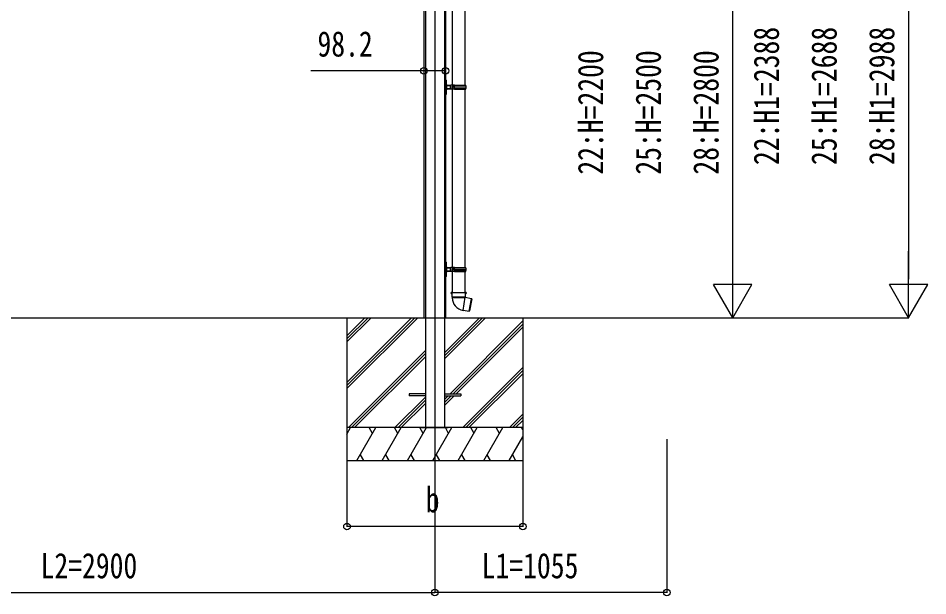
# Model space of a CAD drawing. Units: millimetres, scale not verified. Extents: x -14718 to 14718, y -10397 to 10401.
# Drawn here: x -309 to 3830, y -5976 to -3349 of the extents above; entities that cross this region are included whole.
import ezdxf
from ezdxf.enums import TextEntityAlignment as Align

# ---------------------------------------------------------------- set-up
doc = ezdxf.new("R2010")
doc.units = ezdxf.units.MM
doc.header["$LTSCALE"] = 50
for name, color, linetype in [('0-4_YKK_12', 2, 'Continuous'), ('0-5_YKK_A1', 4, 'Continuous'), ('0-6_YKK_D', 6, 'Continuous')]:
    doc.layers.add(name, color=color, linetype=linetype)
doc.styles.add('ＭＳ ゴシック', font='')
doc.styles.get('ＭＳ ゴシック').set_extended_font_data('MS Gothic')

msp = doc.modelspace()

# ---------------------------------------------------------------- linework, layer by layer
at = {"layer": '0-4_YKK_12'}
msp.add_line((1587.32, -2342.97), (1587.32, -5264.27), dxfattribs=at)
at = {"layer": '0-5_YKK_A1'}
for p, q in [((1537.32, -2445.22), (1537.32, -4711.77)), ((1544.19, -2445.46), (1544.19, -5211.77)), ((1630.46, -2448.47), (1630.46, -5211.77)), ((1635.52, -2448.65), (1635.52, -4711.77)), ((1665.42, -2843.77), (1665.42, -3654.27)), ((1725.62, -3654.26), (1725.62, -2843.76)), ((1636.52, -3629.77), (1635.52, -3629.77)), ((1636.52, -3636.06), (1635.52, -3636.06)), ((1638.52, -3630.67), (1636.52, -3629.77)), ((1636.52, -3636.06), (1636.52, -3629.77)), ((1638.52, -3630.67), (1638.7, -3636.4)), ((1636.52, -3663.27), (1635.52, -3663.27)), ((1636.52, -3663.27), (1639.52, -3663.27)), ((1636.52, -3690.47), (1636.52, -3663.27)), ((1639.52, -3663.27), (1638.7, -3690.13)), ((1639.52, -3663.27), (1640.52, -3663.27)), ((1640.23, -3654.02), (1640.33, -3657.27)), ((1640.33, -3669.27), (1640.23, -3672.51)), ((1657.52, -3657.27), (1640.34, -3657.27)), ((1640.34, -3657.27), (1640.52, -3663.27)), ((1640.52, -3663.27), (1640.34, -3669.27)), ((1640.34, -3669.27), (1657.52, -3669.27)), ((1641.19, -3654.27), (1657.52, -3654.27)), ((1657.52, -3672.27), (1641.19, -3672.27)), ((1657.52, -3654.27), (1660.52, -3654.27)), ((1657.52, -3657.27), (1657.52, -3654.27)), ((1657.52, -3658.77), (1657.52, -3657.27)), ((1657.52, -3658.77), (1657.52, -3667.76)), ((1658.51, -3658.77), (1657.52, -3658.77)), ((1660.52, -3658.77), (1657.52, -3658.77)), ((1658.51, -3667.76), (1657.52, -3667.76)), ((1657.52, -3667.77), (1660.52, -3667.77)), ((1660.52, -3672.27), (1657.52, -3672.27)), ((1660.52, -3658.77), (1658.51, -3658.77)), ((1658.51, -3667.76), (1658.51, -3658.77)), ((1660.52, -3667.76), (1658.51, -3667.76)), ((1668.52, -3654.27), (1660.52, -3654.27)), ((1665.42, -3672.27), (1665.42, -4482.77)), ((1668.53, -3658.77), (1666.52, -3658.77)), ((1668.53, -3667.76), (1666.52, -3667.76)), ((1668.52, -3667.77), (1666.52, -3667.77)), ((1668.52, -3658.77), (1668.52, -3654.27)), ((1668.52, -3672.27), (1668.52, -3667.77)), ((1668.53, -3654.26), (1668.53, -3658.77)), ((1675.55, -3654.26), (1668.53, -3654.26)), ((1668.53, -3663.26), (1668.53, -3658.77)), ((1668.53, -3667.76), (1668.53, -3663.27)), ((1675.03, -3663.27), (1668.53, -3663.27)), ((1668.53, -3672.26), (1668.53, -3667.76)), ((1675.55, -3672.26), (1668.53, -3672.26)), ((1675.03, -3663.27), (1675.03, -3663.26)), ((1675.03, -3663.27), (1675.03, -3663.27)), ((1675.12, -3663.27), (1675.12, -3663.26)), ((1729.02, -3663.26), (1675.29, -3663.26)), ((1675.79, -3654.26), (1675.55, -3654.26)), ((1675.79, -3672.26), (1675.55, -3672.26)), ((1675.79, -3654.26), (1676.19, -3654.26)), ((1675.79, -3672.26), (1676.19, -3672.26)), ((1676.19, -3654.26), (1727.52, -3654.26)), ((1676.19, -3672.26), (1727.52, -3672.26)), ((1728.52, -3656.26), (1677.22, -3656.26)), ((1728.52, -3670.26), (1677.22, -3670.26)), ((1725.62, -4482.76), (1725.62, -3672.26)), ((1727.52, -3656.26), (1727.52, -3654.26)), ((1727.52, -3672.26), (1727.52, -3670.26)), ((1636.52, -3690.47), (1635.52, -3690.47)), ((1636.52, -3690.47), (1638.7, -3690.13)), ((1636.52, -3696.77), (1636.52, -3690.47)), ((1638.7, -3690.13), (1638.52, -3695.86)), ((1636.52, -4464.56), (1635.52, -4464.56)), ((1636.52, -4464.56), (1636.52, -4458.27)), ((1636.52, -4491.77), (1636.52, -4464.56)), ((1638.52, -4459.17), (1638.7, -4464.9)), ((1636.52, -4491.77), (1635.52, -4491.77)), ((1636.52, -4518.97), (1636.52, -4491.77)), ((1639.52, -4491.77), (1640.52, -4491.77)), ((1640.23, -4482.52), (1640.33, -4485.77)), ((1640.33, -4497.77), (1640.23, -4501.01)), ((1657.52, -4485.77), (1640.34, -4485.77)), ((1640.34, -4497.77), (1657.52, -4497.77)), ((1641.19, -4482.77), (1657.52, -4482.77)), ((1657.52, -4500.77), (1641.19, -4500.77)), ((1657.52, -4482.77), (1660.52, -4482.77)), ((1657.52, -4487.27), (1657.52, -4496.26)), ((1658.51, -4487.27), (1657.52, -4487.27)), ((1660.52, -4487.27), (1657.52, -4487.27)), ((1658.51, -4496.26), (1657.52, -4496.26)), ((1657.52, -4496.27), (1660.52, -4496.27)), ((1660.52, -4500.77), (1657.52, -4500.77)), ((1660.52, -4487.27), (1658.51, -4487.27)), ((1658.51, -4496.26), (1658.51, -4487.27)), ((1660.52, -4496.26), (1658.51, -4496.26)), ((1668.52, -4482.77), (1660.52, -4482.77)), ((1665.42, -4500.77), (1665.42, -4596.77)), ((1668.53, -4487.27), (1666.52, -4487.27)), ((1668.53, -4496.26), (1666.52, -4496.26)), ((1668.52, -4496.27), (1666.52, -4496.27)), ((1668.52, -4487.27), (1668.52, -4482.77)), ((1668.52, -4500.77), (1668.52, -4496.27)), ((1668.53, -4482.76), (1668.53, -4487.27)), ((1675.55, -4482.76), (1668.53, -4482.76)), ((1668.53, -4491.76), (1668.53, -4487.27)), ((1668.53, -4496.26), (1668.53, -4491.77)), ((1675.03, -4491.77), (1668.53, -4491.77)), ((1668.53, -4500.76), (1668.53, -4496.26)), ((1675.55, -4500.76), (1668.53, -4500.76)), ((1675.03, -4491.77), (1675.03, -4491.76)), ((1675.03, -4491.77), (1675.03, -4491.77)), ((1675.12, -4491.77), (1675.12, -4491.76)), ((1729.02, -4491.76), (1675.29, -4491.76)), ((1675.79, -4482.76), (1675.55, -4482.76)), ((1675.79, -4500.76), (1675.55, -4500.76)), ((1675.79, -4482.76), (1676.19, -4482.76)), ((1675.79, -4500.76), (1676.19, -4500.76)), ((1676.19, -4482.76), (1727.52, -4482.76)), ((1676.19, -4500.76), (1727.52, -4500.76)), ((1728.52, -4484.76), (1677.22, -4484.76)), ((1728.52, -4498.76), (1677.22, -4498.76)), ((1725.62, -4596.77), (1725.62, -4500.76)), ((1727.52, -4484.76), (1727.52, -4482.76)), ((1727.52, -4500.76), (1727.52, -4498.76)), ((1636.52, -4518.97), (1635.52, -4518.97)), ((1636.52, -4518.97), (1638.7, -4518.63)), ((1636.52, -4525.27), (1636.52, -4518.97)), ((1638.7, -4518.63), (1638.52, -4524.36)), ((1663.67, -4596.77), (1661.52, -4597.55)), ((1661.52, -4597.55), (1661.59, -4597.55)), ((1661.52, -4601.2), (1661.59, -4601.2)), ((1661.66, -4600.29), (1661.66, -4598.46)), ((1663.67, -4596.77), (1663.8, -4596.77)), ((1663.77, -4602.02), (1664.03, -4617.3)), ((1663.9, -4602.02), (1663.77, -4602.02)), ((1663.8, -4596.77), (1727.24, -4596.77)), ((1663.98, -4601.11), (1663.92, -4597.67)), ((1664.03, -4617.3), (1665.35, -4619.26)), ((1664.03, -4617.3), (1695.52, -4617.3)), ((1665.35, -4619.26), (1665.41, -4620.87)), ((1665.35, -4619.26), (1720.66, -4619.26)), ((1695.52, -4617.3), (1727.02, -4617.3)), ((1715.2, -4678.15), (1725.63, -4619)), ((1753.78, -4625.2), (1725.42, -4620.2)), ((1725.96, -4618.86), (1727.02, -4617.3)), ((1727.02, -4617.3), (1727.28, -4602.02)), ((1727.28, -4602.02), (1727.15, -4602.02)), ((1727.24, -4596.77), (1727.37, -4596.77)), ((1727.28, -4602.02), (1729.52, -4601.2)), ((1729.52, -4597.55), (1727.37, -4596.77)), ((1729.39, -4600.29), (1729.39, -4598.46)), ((1729.46, -4597.55), (1729.52, -4597.55)), ((1729.46, -4601.2), (1729.52, -4601.2)), ((1729.52, -4601.2), (1729.52, -4597.55)), ((1743.82, -4681.72), (1753.78, -4625.2)), ((1754.6, -4626.36), (1744.98, -4680.91)), ((1754.6, -4626.36), (1753.78, -4625.2)), ((1715.46, -4676.72), (1743.82, -4681.72)), ((-2349.96, -4711.6), (2754.47, -4711.6)), ((1187.32, -4711.77), (1187.32, -5361.77)), ((1187.32, -5005.74), (1481.3, -4711.77)), ((1187.32, -5019.89), (1495.45, -4711.77)), ((1187.32, -5034.03), (1509.59, -4711.77)), ((1187.32, -4793.61), (1269.17, -4711.77)), ((1187.32, -4807.75), (1283.31, -4711.77)), ((1187.32, -4821.9), (1297.45, -4711.77)), ((1630.46, -4899.26), (1817.96, -4711.77)), ((1630.46, -4885.12), (1803.81, -4711.77)), ((1630.46, -4870.98), (1789.67, -4711.77)), ((1743.82, -4681.72), (1744.98, -4680.91)), ((1987.32, -4711.77), (1987.32, -5361.77)), ((1656.3, -5057.27), (1987.32, -4726.25)), ((1670.44, -5057.27), (1987.32, -4740.39)), ((1684.59, -5057.27), (1987.32, -4754.53)), ((1193.43, -5211.77), (1544.19, -4861.02)), ((1207.58, -5211.77), (1544.19, -4875.16)), ((1221.72, -5211.77), (1544.19, -4889.3)), ((1713.93, -5211.77), (1987.32, -4938.38)), ((1728.08, -5211.77), (1987.32, -4952.52)), ((1742.22, -5211.77), (1987.32, -4966.66)), ((1405.57, -5211.77), (1544.19, -5073.15)), ((1419.71, -5211.77), (1544.19, -5087.29)), ((1469.82, -5057.27), (1469.82, -5066.27)), ((1544.19, -5057.27), (1469.82, -5057.27)), ((1544.19, -5066.27), (1469.82, -5066.27)), ((1630.46, -5057.27), (1704.82, -5057.27)), ((1630.46, -5111.39), (1675.59, -5066.27)), ((1630.46, -5083.11), (1647.3, -5066.27)), ((1630.46, -5097.25), (1661.44, -5066.27)), ((1630.46, -5066.27), (1704.82, -5066.27)), ((1704.82, -5057.27), (1704.82, -5066.27)), ((1433.85, -5211.77), (1544.19, -5101.43)), ((1926.07, -5211.77), (1987.32, -5150.51)), ((1940.21, -5211.77), (1987.32, -5164.65)), ((1987.32, -5211.77), (1187.32, -5211.77)), ((1187.32, -5240.71), (1204.03, -5211.77)), ((1231.87, -5361.77), (1318.47, -5211.77)), ((1303.47, -5237.75), (1288.47, -5211.77)), ((1347.34, -5361.77), (1433.94, -5211.77)), ((1418.94, -5237.75), (1403.94, -5211.77)), ((1462.81, -5361.77), (1549.41, -5211.77)), ((1534.41, -5237.75), (1519.41, -5211.77)), ((1526.42, -5211.77), (1648.22, -5211.77)), ((1526.42, -5211.77), (1526.72, -5211.77)), ((1526.72, -5211.77), (1647.92, -5211.77)), ((1578.28, -5361.77), (1664.88, -5211.77)), ((1649.88, -5237.75), (1634.88, -5211.77)), ((1647.92, -5211.77), (1648.22, -5211.77)), ((1693.75, -5361.77), (1780.35, -5211.77)), ((1765.35, -5237.75), (1750.35, -5211.77)), ((1809.22, -5361.77), (1895.82, -5211.77)), ((1880.82, -5237.75), (1865.82, -5211.77)), ((1954.35, -5211.77), (1987.32, -5178.79)), ((1987.32, -5222.21), (1981.29, -5211.77)), ((1189.03, -5237.75), (1187.32, -5234.79)), ((1924.69, -5361.77), (1987.32, -5253.28)), ((1246.87, -5335.79), (1261.87, -5361.77)), ((1362.34, -5335.79), (1377.34, -5361.77)), ((1477.81, -5335.79), (1492.81, -5361.77)), ((1593.28, -5335.79), (1608.28, -5361.77)), ((1708.75, -5335.79), (1723.75, -5361.77)), ((1824.22, -5335.79), (1839.22, -5361.77)), ((1939.69, -5335.79), (1954.69, -5361.77)), ((1187.32, -5361.77), (1987.32, -5361.77))]:
    msp.add_line(p, q, dxfattribs=at)
for points in [[(1636.52, -3663.27), (1636.52, -3636.06), (1638.7, -3636.4), (1639.52, -3663.27)], [(1657.52, -3672.27), (1657.52, -3669.27), (1657.52, -3667.77)], [(1668.52, -3672.27), (1660.52, -3672.27), (1660.52, -3654.27)], [(1668.52, -3658.77), (1666.52, -3658.77), (1666.52, -3667.77)], [(1675.29, -3663.26), (1675.12, -3663.26), (1675.03, -3663.26), (1668.53, -3663.26)], [(1675.55, -3654.26), (1675.16, -3658.72), (1675.03, -3663.26)], [(1635.52, -3696.77), (1636.52, -3696.77), (1638.52, -3695.86)], [(1638.52, -4459.17), (1636.52, -4458.27), (1635.52, -4458.27)], [(1636.52, -4464.56), (1638.7, -4464.9), (1639.52, -4491.77)], [(1636.52, -4491.77), (1639.52, -4491.77), (1638.7, -4518.63)], [(1640.34, -4485.77), (1640.52, -4491.77), (1640.34, -4497.77)], [(1657.52, -4487.27), (1657.52, -4485.77), (1657.52, -4482.77)], [(1657.52, -4500.77), (1657.52, -4497.77), (1657.52, -4496.27)], [(1668.52, -4500.77), (1660.52, -4500.77), (1660.52, -4482.77)], [(1668.52, -4487.27), (1666.52, -4487.27), (1666.52, -4496.27)], [(1675.29, -4491.76), (1675.12, -4491.76), (1675.03, -4491.76), (1668.53, -4491.76)], [(1675.55, -4482.76), (1675.16, -4487.22), (1675.03, -4491.76)], [(1635.52, -4525.27), (1636.52, -4525.27), (1638.52, -4524.36)], [(1661.52, -4597.55), (1661.52, -4601.2), (1663.77, -4602.02)], [(1661.59, -4597.55), (1663.03, -4597.04), (1663.8, -4596.77)], [(1663.9, -4602.02), (1663.08, -4601.73), (1661.59, -4601.2)], [(1663.92, -4597.67), (1663.03, -4597.98), (1661.66, -4598.46)], [(1661.66, -4600.29), (1663.08, -4600.79), (1663.98, -4601.11)], [(1725.94, -4618.85), (1725.85, -4618.89), (1725.63, -4619), (1725.6, -4619.01), (1725.32, -4619.1), (1723.59, -4619.22), (1720.66, -4619.26), (1717.92, -4619.35), (1714.27, -4619.45), (1709.97, -4619.55), (1705.39, -4619.64), (1700.39, -4619.74), (1695.4, -4619.82), (1690.27, -4619.91), (1685.43, -4620), (1680.74, -4620.1), (1676.6, -4620.19), (1672.89, -4620.3), (1669.92, -4620.41), (1667.59, -4620.53), (1666.11, -4620.67), (1665.44, -4620.82), (1665.41, -4620.87)], [(1727.06, -4601.11), (1727.1, -4599.37), (1727.13, -4597.67)], [(1727.06, -4601.11), (1727.97, -4600.79), (1729.39, -4600.29)], [(1729.39, -4598.46), (1728.02, -4597.98), (1727.13, -4597.67)], [(1729.46, -4601.2), (1727.97, -4601.73), (1727.15, -4602.02)], [(1727.24, -4596.77), (1728.01, -4597.04), (1729.46, -4597.55)]]:
    msp.add_lwpolyline(points, dxfattribs=at)
for centre, radius, start, end in [((1641.19, -3652.27), 2, 181.7624, 241.44015), ((1641.19, -3674.27), 2, 118.55985, 178.2376), ((1641.19, -3652.27), 2, 241.44015, 270), ((1641.19, -3674.27), 2, 90, 118.55985), ((1675.08, -3663.49), 0.226, 80.79578, 102.71983), ((1752.92, -3663.28), 77.89, 179.99307, 186.62466), ((1756.04, -3663.24), 80.75, 173.61461, 180.01355), ((1756.04, -3663.28), 80.75, 179.98461, 186.38348), ((1677.35, -3671.87), 1.61, 94.66451, 194.14319), ((1677.41, -3654.62), 1.66, 167.69464, 263.49512), ((1677.99, -3654.46), 1.81, 173.59328, 264.82407), ((1678.05, -3672.11), 1.86, 96.97139, 184.61125), ((1679.77, -3663.26), 49.25, 0, 8.17123), ((1679.77, -3663.27), 49.25, 351.83186, 0.00306), ((1641.19, -4480.77), 2, 181.7624, 241.44015), ((1641.19, -4502.77), 2, 118.55985, 178.2376), ((1641.19, -4480.77), 2, 241.44015, 270), ((1641.19, -4502.77), 2, 90, 118.55985), ((1675.08, -4491.99), 0.226, 80.79578, 102.71983), ((1752.92, -4491.78), 77.89, 179.99307, 186.62466), ((1756.04, -4491.74), 80.75, 173.61461, 180.01355), ((1756.04, -4491.78), 80.75, 179.98461, 186.38348), ((1677.35, -4500.37), 1.61, 94.66451, 194.14319), ((1677.41, -4483.12), 1.66, 167.69464, 263.49512), ((1677.99, -4482.96), 1.81, 173.59328, 264.82407), ((1678.05, -4500.61), 1.86, 96.97139, 184.61125), ((1679.77, -4491.76), 49.25, 0, 8.17123), ((1679.77, -4491.77), 49.25, 351.83186, 0.00306), ((1658.92, -4598.22), 2.75, 354.81691, 13.99327), ((1658.01, -4600.47), 3.66, 348.38866, 2.80116), ((1661.36, -4597.54), 2.56, 357.19737, 17.56812), ((1662.09, -4601.39), 1.92, 340.91849, 8.46572), ((1725.67, -4618.77), 60.3, 182.00147, 260), ((1729.57, -4601.33), 2.51, 174.83553, 195.78026), ((1729.04, -4597.46), 1.93, 159.00896, 186.22555), ((1733.04, -4598.29), 3.66, 168.38866, 182.80116), ((1732.13, -4600.54), 2.75, 174.81691, 193.99327)]:
    msp.add_arc(centre, radius, start, end, dxfattribs=at)
for centre, major_axis, ratio, start_param, end_param in [((1640.34, -3657.11), (1, 0.031), 0.162205, 3.1415927, 4.7026633), ((1640.34, -3669.43), (1, -0.031), 0.162205, 1.580522, 3.1415927), ((1640.43, -3660.27), (-0.1, 3), 0.333136, 6.2716543, 6.28138), ((1640.43, -3666.27), (0.1, 3), 0.333136, 3.143398, 3.1531236), ((1657.52, -3656.78), (3, 0), 0.162278, 4.712389, 6.2831853), ((1657.52, -3669.75), (3, 0), 0.162278, 6.2831853, 7.8539816), ((1640.34, -4485.61), (1, 0.031), 0.162205, 3.1415927, 4.7026633), ((1640.34, -4497.93), (1, -0.031), 0.162205, 1.580522, 3.1415927), ((1640.43, -4488.77), (-0.1, 3), 0.333136, 6.2716543, 6.28138), ((1640.43, -4494.77), (0.1, 3), 0.333136, 3.143398, 3.1531236), ((1657.52, -4485.28), (3, 0), 0.162278, 4.712389, 6.2831853), ((1657.52, -4498.25), (3, 0), 0.162278, 6.2831853, 7.8539816)]:
    msp.add_ellipse(centre, major_axis=major_axis, ratio=ratio, start_param=start_param, end_param=end_param, dxfattribs=at)
at = {"layer": '0-6_YKK_D'}
for p, q in [((3742.58, -2498.68), (3742.58, -4536.6)), ((2942.58, -4536.6), (2942.58, -2686.6)), ((2942.58, -4711.6), (2942.58, -4408.49)), ((3742.58, -4711.6), (3742.58, -4408.49)), ((2942.58, -4711.6), (2855.08, -4560.05)), ((3030.08, -4560.05), (2855.08, -4560.05)), ((2942.58, -4711.6), (3030.08, -4560.05)), ((3742.58, -4711.6), (3655.08, -4560.05)), ((3830.08, -4560.05), (3655.08, -4560.05)), ((3742.58, -4711.6), (3830.08, -4560.05)), ((2755.47, -4711.6), (2943.58, -4711.6)), ((2755.47, -4711.6), (3743.58, -4711.6)), ((1587.32, -5265.1), (1587.32, -5962.6)), ((1587.32, -5265.27), (1587.32, -5962.6)), ((2642.28, -5264.1), (2642.28, -5962.6)), ((1187.32, -5362.6), (1187.32, -5662.6)), ((1987.32, -5362.6), (1987.32, -5662.6)), ((1987.32, -5661.6), (1187.32, -5661.6)), ((-1312.48, -5961.6), (1587.32, -5961.6)), ((2642.28, -5961.6), (1587.32, -5961.6))]:
    msp.add_line(p, q, dxfattribs=at)
msp.add_lwpolyline([(1635.52, -3588.59), (1537.32, -3588.59), (1023.02, -3588.59)], dxfattribs=at)
for centre in [(1537.32, -3588.59), (1635.52, -3588.59), (1187.32, -5661.6), (1987.32, -5661.6), (1587.32, -5961.6), (1587.32, -5961.6), (2642.28, -5961.6)]:
    msp.add_circle(centre, 14.88, dxfattribs=at)

# ---------------------------------------------------------------- texts
at = {"layer": '0-6_YKK_D', "style": 'ＭＳ ゴシック', "width": 0.8}
for s, p in [('98.2', (1053.02, -3558.59)), ('b', (1545.32, -5631.6)), ('L2=2900', (-206.98, -5931.6)), ('L1=1055', (1800.15, -5931.6))]:
    msp.add_text(s, height=115.5, dxfattribs=at).set_placement(p, align=Align.BOTTOM_LEFT)
for s, p in [('22:H1=2388', (3187.58, -4017.44)), ('25:H1=2688', (3450.08, -4017.44)), ('28:H1=2988', (3712.58, -4017.44)), ('22:H=2200', (2387.58, -4061)), ('25:H=2500', (2650.08, -4061)), ('28:H=2800', (2912.58, -4061))]:
    msp.add_text(s, height=115.5, rotation=90, dxfattribs=at).set_placement(p, align=Align.BOTTOM_LEFT)

doc.saveas('drawing.dxf')
